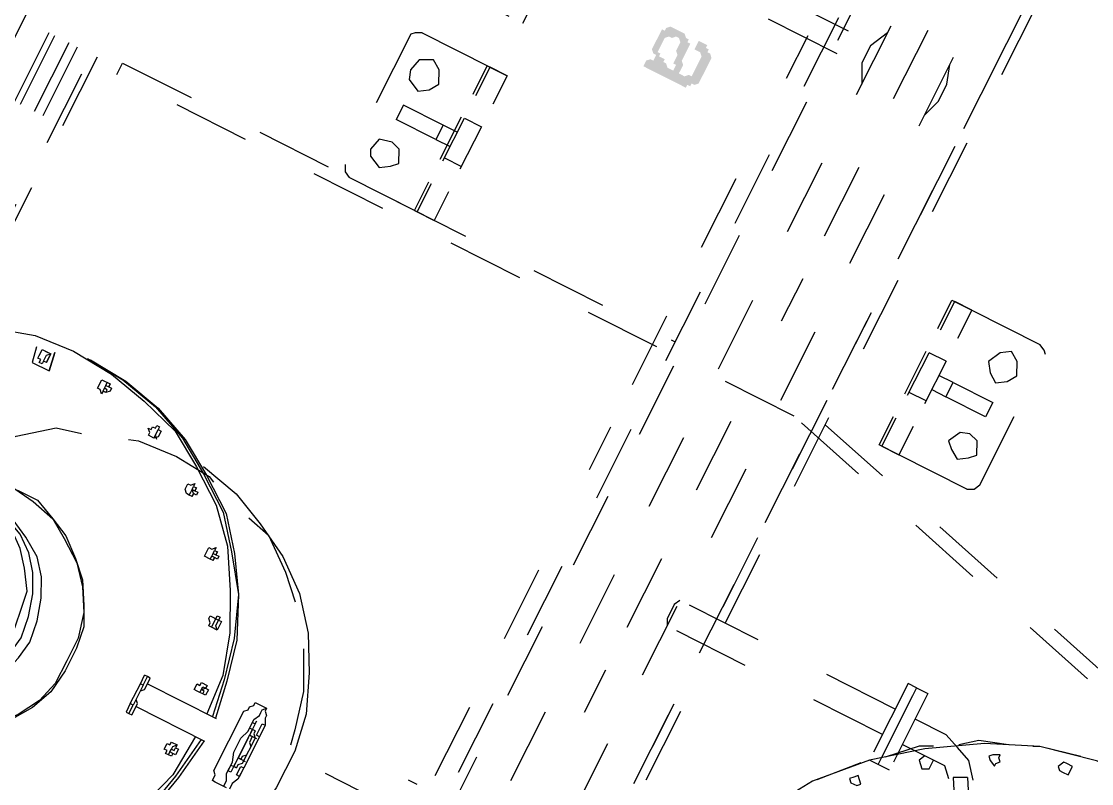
# Model space of a CAD drawing. Header units: metres. Extents: x 0 to 547597, y 0 to 1844684.
# Drawn here: x 543419.603 to 543420.997, y 1844511.928 to 1844512.919 of the extents above; entities that cross this region are included whole.
import ezdxf

# ---------------------------------------------------------------- set-up
doc = ezdxf.new("R2010")
doc.units = ezdxf.units.M
doc.linetypes.add('DASHED', pattern=[0.75, 0.5, -0.25])
doc.layers.add('5_Thep', color=4, linetype='Continuous')
doc.layers.add('TB220kVtuonglai', color=8, linetype='DASHED')

# ---------------------------------------------------------------- blocks, each defined once
blk = doc.blocks.new('MBA220-MB')
for points in [[(690.2, -235.6), (681.9, -235.6), (673.7, -235.6), (669.5, -239.7), (669.5, -243.8), (665.4, -243.8), (690.2, -248), (702.6, -248), (706.7, -248), (706.7, -252.1), (710.9, -256.2), (710.9, -264.5), (698.5, -264.5), (694.3, -268.6), (677.8, -268.6), (669.5, -268.6), (710.9, -272.8), (710.9, -281), (706.7, -285.2), (706.7, -289.3), (702.6, -289.3), (702.6, -293.4), (702.6, -297.6), (698.5, -297.6), (698.5, -301.7), (694.3, -301.7), (710.9, -301.7), (710.9, -305.8), (715, -310), (723.3, -310), (723.3, -305.8), (723.3, -301.7), (723.3, -293.4), (723.3, -260.4), (723.3, -248), (719.1, -248), (719.1, -243.8), (715, -243.8), (715, -239.7), (710.9, -235.6), (702.6, -235.6), (694.3, -235.6)], [(665.4, -243.8), (665.4, -248), (661.3, -248), (661.3, -256.2), (661.3, -260.4), (673.7, -260.4), (673.7, -252.1), (677.8, -248), (681.9, -248), (690.2, -248)], [(669.5, -268.6), (669.5, -272.8), (665.4, -272.8), (665.4, -276.9), (661.3, -281), (661.3, -289.3), (661.3, -297.6), (661.3, -301.7), (665.4, -305.8), (669.5, -305.8), (669.5, -310), (677.8, -310), (681.9, -310), (686.1, -310), (690.2, -310), (698.5, -310), (702.6, -305.8), (702.6, -301.7), (706.7, -301.7), (686.1, -301.7), (677.8, -301.7), (673.7, -297.6), (673.7, -293.4), (669.5, -289.3), (669.5, -285.2), (673.7, -281), (677.8, -281), (686.1, -281), (690.2, -276.9), (702.6, -276.9), (702.6, -272.8), (710.9, -272.8)], [(694.3, -301.7), (686.1, -301.7), (706.7, -301.7), (710.9, -301.7)]]:
    blk.add_hatch(color=1).paths.add_polyline_path(points)
at = {"color": 1}
for points in [[(1053.9, 111.6), (1033.2, 111.6), (1310.1, 1149), (1330.8, 1144.8), (1041.5, 70.3), (1041.5, -917.5), (1025, -917.5), (1025, -111.6)], [(1264.7, 777), (1256.4, 702.6), (1264.7, 624.1), (1281.2, 549.7), (1310.1, 483.6), (1351.5, 417.4), (1396.9, 359.6), (1454.8, 305.8), (1520.9, 264.5)], [(1686.2, 681.9), (1359.7, 491.8), (1339.1, 475.3), (1330.8, 454.6), (1322.5, 434)], [(1686.2, 681.9), (1359.7, 491.8), (1339.1, 475.3), (1330.8, 454.6), (1322.5, 434)], [(1702.8, 653), (1372.1, 462.9), (1359.7, 450.5), (1359.7, 434)], [(1702.8, 653), (1372.1, 462.9), (1359.7, 450.5), (1359.7, 434)], [(1268.8, 603.4), (1281.2, 549.7), (1285.3, 541.4)], [(1297.7, 591), (1297.7, 599.3), (1285.3, 599.3), (1285.3, 591), (1285.3, 586.9), (1293.6, 582.7), (1297.7, 586.9), (1297.7, 591)], [(1359.7, 483.6), (1388.7, 500.1), (1430, 520.8), (1438.3, 529)], [(1368, 467), (1396.9, 483.6), (1434.1, 508.4), (1430, 520.8)], [(1297.7, 512.5), (1310.1, 475.3), (1326.7, 454.6)], [(1330.8, 508.4), (1326.7, 508.4), (1322.5, 512.5), (1318.4, 508.4), (1314.3, 508.4), (1318.4, 500.1), (1322.5, 496), (1326.7, 500.1), (1330.8, 508.4)], [(1359.7, 483.6), (1368, 467)], [(1322.5, 434), (1322.5, 388.5)], [(1322.5, 434), (1322.5, 388.5)], [(1359.7, 434), (1359.7, 388.5)], [(1359.7, 434), (1359.7, 388.5)], [(1376.3, 425.7), (1372.1, 434), (1359.7, 434), (1359.7, 421.6), (1368, 417.4), (1372.1, 421.6), (1376.3, 425.7)], [(1343.2, 425.7), (1351.5, 409.2), (1384.5, 376.1)], [(1285.3, 388.5), (1396.9, 388.5), (1396.9, 372)], [(1285.3, 372), (1285.3, 388.5)], [(1285.3, 388.5), (1396.9, 388.5), (1396.9, 372)], [(1285.3, 372), (1285.3, 388.5)], [(1285.3, 372), (1396.9, 372)], [(1396.9, 372), (1285.3, 372), (1285.3, 359.6)], [(1285.3, 372), (1396.9, 372)], [(1396.9, 372), (1285.3, 372), (1285.3, 359.6)], [(1396.9, 372), (1396.9, 359.6)], [(1396.9, 372), (1396.9, 359.6)], [(1434.1, 355.4), (1434.1, 359.6), (1430, 363.7), (1425.9, 359.6), (1421.7, 355.4), (1425.9, 351.3), (1430, 347.2), (1434.1, 351.3), (1434.1, 355.4)], [(1285.3, 359.6), (1396.9, 359.6)], [(1285.3, 359.6), (1396.9, 359.6)], [(1322.5, 359.6), (1322.5, 45.5)], [(1322.5, 359.6), (1322.5, 45.5)], [(1359.7, 359.6), (1359.7, 45.5)], [(1359.7, 359.6), (1359.7, 45.5)], [(1405.2, 351.3), (1450.7, 310)], [(822.5, 326.5), (818.3, 322.4), (814.2, 314.1)], [(1025, 314.1), (1020.8, 322.4), (1012.6, 326.5), (822.5, 326.5)], [(814.2, 214.9), (814.2, 314.1)], [(1025, 314.1), (1025, 214.9)], [(884.5, 285.2), (876.2, 297.6), (863.8, 305.8), (847.3, 297.6), (839, 285.2), (847.3, 272.8), (863.8, 264.5), (876.2, 272.8), (884.5, 285.2)], [(909.2, 235.6), (909.2, 293.4), (929.9, 293.4), (929.9, 235.6)], [(996, 285.2), (987.8, 297.6), (979.5, 305.8), (963, 297.6), (958.8, 285.2), (963, 272.8), (979.5, 264.5), (987.8, 272.8), (996, 285.2)], [(929.9, 214.9), (929.9, 235.6), (909.2, 235.6), (909.2, 214.9)], [(814.2, 186), (814.2, 214.9)], [(814.2, 214.9), (855.5, 214.9)], [(814.2, 214.9), (855.5, 214.9)], [(814.2, 214.9), (814.2, 190.1)], [(888.6, 214.9), (950.6, 214.9)], [(888.6, 214.9), (950.6, 214.9)], [(888.6, 214.9), (888.6, 190.1)], [(946.4, 214.9), (946.4, 190.1)], [(983.6, 214.9), (1025, 214.9)], [(983.6, 214.9), (1025, 214.9)], [(1025, 214.9), (1025, 186)], [(1025, 190.1), (1025, 214.9)], [(855.5, 190.1), (814.2, 190.1)], [(855.5, 186), (814.2, 186)], [(950.6, 190.1), (888.6, 190.1)], [(950.6, 186), (888.6, 186)], [(1025, 190.1), (983.6, 190.1)], [(1025, 186), (983.6, 186)], [(1322.5, 111.6), (66.1, 111.6)], [(1950.8, 99.2), (1950.8, 111.6), (1359.7, 111.6)], [(434, 99.2), (814.2, 99.2)], [(607.5, 99.2), (479.4, 99.2)], [(797.7, 99.2), (669.5, 99.2)], [(987.8, 99.2), (863.8, 99.2)], [(876.2, 99.2), (938.2, 99.2)], [(1004.3, 99.2), (1384.5, 99.2)], [(1182, 99.2), (1053.9, 99.2)], [(1372.1, 99.2), (1244, 99.2)], [(1562.3, 99.2), (1434.1, 99.2)], [(1446.5, 99.2), (1508.5, 99.2)], [(1830.9, 45.5), (-872.1, 45.5)], [(1830.9, 45.5), (-872.1, 45.5)], [(615.8, 45.5), (591, 53.7), (566.2, 53.7), (541.4, 45.5)], [(1322.5, 45.5), (1330.8, 41.3), (1351.5, 41.3), (1359.7, 45.5)], [(1322.5, 45.5), (1330.8, 41.3), (1351.5, 41.3), (1359.7, 45.5)], [(814.2, 0), (434, 0)], [(938.2, 0), (876.2, 0)], [(1384.5, 0), (1004.3, 0)], [(1508.5, 0), (1446.5, 0)], [(1954.9, 0), (1574.7, 0)], [(1830.9, -45.5), (-863.8, -45.5)], [(1830.9, -45.5), (-863.8, -45.5)], [(541.4, -45.5), (566.2, -57.9), (591, -57.9), (615.8, -45.5)], [(562.1, -392.6), (562.1, -57.9)], [(595.1, -392.6), (595.1, -57.9)], [(479.4, -99.2), (607.5, -99.2)], [(669.5, -99.2), (797.7, -99.2)], [(863.8, -99.2), (987.8, -99.2)], [(1053.9, -99.2), (1182, -99.2)], [(1244, -99.2), (1372.1, -99.2)], [(1434.1, -99.2), (1562.3, -99.2)], [(1624.2, -99.2), (1752.4, -99.2)], [(-1847.4, -111.6), (1731.7, -111.6)], [(653, -136.4), (591, -136.4)], [(1099.4, -136.4), (719.1, -136.4)], [(1223.4, -136.4), (1161.4, -136.4)], [(1669.7, -136.4), (1289.5, -136.4)], [(1806.1, -165.3), (1690.4, -165.3), (1690.4, -152.9)], [(1806.1, -165.3), (1690.4, -165.3), (1690.4, -152.9)], [(1731.7, -165.3), (1731.7, -376.1)], [(1731.7, -165.3), (1731.7, -376.1)], [(1764.8, -165.3), (1764.8, -376.1)], [(1764.8, -165.3), (1764.8, -376.1)], [(1446.5, -586.9), (1458.9, -533.2), (1479.6, -487.7), (1504.4, -442.2), (1537.5, -400.9), (1578.8, -367.8), (1624.2, -343), (1673.8, -322.4), (1723.4, -314.1), (1777.2, -314.1), (1830.9, -322.4), (1876.4, -343), (1921.8, -367.8), (1963.2, -400.9), (2000.3, -442.2), (2025.1, -487.7), (2041.7, -533.2), (2054.1, -586.9)], [(1599.5, -363.7), (1649, -338.9), (1698.6, -326.5), (1719.3, -322.4)], [(1690.4, -372), (1694.5, -372), (1698.6, -367.8), (1702.8, -367.8), (1711, -363.7), (1719.3, -363.7), (1727.6, -363.7), (1773, -363.7), (1781.3, -363.7), (1789.6, -363.7), (1797.8, -367.8), (1806.1, -367.8)], [(1806.1, -376.1), (1797.8, -376.1), (1789.6, -380.2), (1773, -380.2), (1760.6, -384.4), (1740, -384.4), (1727.6, -380.2), (1711, -380.2), (1702.8, -376.1), (1698.6, -376.1), (1694.5, -376.1), (1690.4, -372)], [(1806.1, -388.5), (1806.1, -392.6), (1797.8, -392.6), (1793.7, -396.8), (1785.4, -396.8), (1777.2, -396.8), (1723.4, -396.8), (1715.2, -396.8), (1706.9, -396.8), (1702.8, -392.6), (1698.6, -392.6), (1694.5, -388.5), (1690.4, -388.5), (1690.4, -372)], [(1711, -367.8), (1711, -363.7), (1727.6, -363.7), (1727.6, -367.8), (1711, -367.8)], [(1711, -376.1), (1727.6, -376.1), (1723.4, -376.1), (1723.4, -380.2), (1715.2, -380.2), (1715.2, -376.1), (1711, -376.1)], [(1723.4, -372), (1727.6, -372), (1731.7, -367.8), (1768.9, -367.8), (1773, -372), (1777.2, -372)], [(1723.4, -372), (1723.4, -376.1), (1731.7, -376.1), (1773, -376.1), (1777.2, -376.1), (1777.2, -372)], [(1723.4, -372), (1723.4, -376.1)], [(1731.7, -372), (1740, -372), (1744.1, -367.8), (1756.5, -367.8), (1760.6, -372), (1764.8, -372), (1764.8, -376.1), (1731.7, -376.1), (1731.7, -372)], [(1735.8, -376.1), (1764.8, -376.1)], [(1740, -376.1), (1760.6, -376.1)], [(1773, -367.8), (1773, -363.7), (1785.4, -363.7), (1785.4, -367.8), (1773, -367.8)], [(1773, -376.1), (1785.4, -376.1), (1785.4, -380.2), (1777.2, -380.2), (1777.2, -376.1), (1773, -376.1)], [(1777.2, -372), (1777.2, -376.1)], [(1806.1, -372), (1806.1, -388.5)], [(1479.6, -504.2), (1487.9, -471.2), (1520.9, -429.8), (1549.9, -400.9)], [(1731.7, -524.9), (1731.7, -396.8)], [(1764.8, -524.9), (1764.8, -396.8)], [(1388.7, -781.1), (1392.8, -727.4), (1405.2, -673.7), (1425.9, -624.1), (1454.8, -578.6), (1487.9, -533.2), (1529.2, -500.1), (1574.7, -471.2), (1628.4, -446.4), (1682.1, -434), (1731.7, -425.7)], [(1388.7, -785.3), (1392.8, -731.5), (1405.2, -677.8), (1425.9, -628.2), (1454.8, -582.7), (1487.9, -537.3), (1529.2, -504.2), (1574.7, -471.2), (1628.4, -450.5), (1682.1, -438.1), (1731.7, -429.8)], [(1388.7, -785.3), (1392.8, -731.5), (1405.2, -677.8), (1425.9, -628.2), (1454.8, -582.7), (1487.9, -537.3), (1529.2, -504.2), (1574.7, -471.2), (1628.4, -450.5), (1682.1, -438.1), (1731.7, -429.8)], [(1764.8, -425.7), (1822.6, -434), (1876.4, -446.4), (1926, -471.2), (1971.4, -500.1), (2012.7, -533.2), (2045.8, -578.6), (2074.7, -624.1), (2095.4, -673.7), (2107.8, -727.4), (2111.9, -781.1), (2111.9, -785.3)], [(1764.8, -429.8), (1822.6, -438.1), (1876.4, -450.5), (1926, -471.2), (1971.4, -504.2), (2012.7, -537.3), (2045.8, -582.7), (2074.7, -628.2), (2095.4, -677.8), (2107.8, -731.5), (2111.9, -785.3), (2111.9, -789.4)], [(1764.8, -429.8), (1822.6, -438.1), (1876.4, -450.5), (1926, -471.2), (1971.4, -504.2), (2012.7, -537.3), (2045.8, -582.7), (2074.7, -628.2), (2095.4, -677.8), (2107.8, -731.5), (2111.9, -785.3)], [(1649, -1132.4), (1595.3, -1111.8), (1545.7, -1087), (1500.3, -1049.8), (1463.1, -1012.6), (1434.1, -963), (1409.3, -913.4), (1392.8, -859.7), (1388.7, -805.9), (1392.8, -748.1), (1405.2, -694.3), (1421.7, -640.6), (1450.7, -595.1), (1483.7, -549.7), (1525.1, -512.5), (1574.7, -483.6), (1624.2, -458.8), (1678, -442.2), (1731.7, -438.1)], [(1764.8, -438.1), (1822.6, -442.2), (1876.4, -458.8), (1930.1, -483.6), (1975.5, -512.5), (2016.9, -549.7), (2054.1, -595.1), (2078.9, -640.6), (2099.5, -694.3), (2107.8, -748.1), (2111.9, -805.9), (2103.7, -859.7), (2091.3, -913.4), (2066.5, -963), (2037.5, -1012.6), (2000.3, -1049.8), (1954.9, -1087), (1905.3, -1111.8), (1851.6, -1132.4)], [(1711, -458.8), (1711, -462.9), (1711, -467), (1702.8, -467), (1702.8, -462.9), (1698.6, -462.9), (1698.6, -454.6), (1702.8, -454.6), (1702.8, -450.5), (1711, -450.5), (1711, -454.6), (1711, -454.6), (1711, -458.8)], [(1711, -454.6), (1711, -458.8), (1711, -458.8), (1711, -458.8), (1702.8, -458.8), (1702.8, -458.8), (1702.8, -454.6)], [(1711, -454.6), (1711, -458.8), (1711, -458.8), (1711, -458.8), (1702.8, -458.8), (1702.8, -458.8), (1702.8, -454.6)], [(1711, -454.6), (1706.9, -454.6), (1706.9, -458.8), (1702.8, -454.6), (1702.8, -454.6)], [(1802, -458.8), (1802, -462.9), (1797.8, -462.9), (1797.8, -467), (1789.6, -467), (1789.6, -462.9), (1785.4, -462.9), (1785.4, -454.6), (1789.6, -454.6), (1789.6, -450.5), (1797.8, -450.5), (1797.8, -454.6), (1802, -454.6), (1802, -458.8)], [(1802, -454.6), (1802, -458.8), (1797.8, -458.8), (1797.8, -458.8), (1793.7, -458.8), (1789.6, -458.8), (1785.4, -454.6)], [(1802, -454.6), (1802, -458.8), (1797.8, -458.8), (1797.8, -458.8), (1793.7, -458.8), (1789.6, -458.8), (1785.4, -454.6)], [(1797.8, -454.6), (1797.8, -454.6), (1797.8, -458.8), (1793.7, -458.8), (1793.7, -454.6), (1789.6, -454.6)], [(814.2, -462.9), (855.5, -462.9)], [(814.2, -491.8), (814.2, -462.9)], [(814.2, -462.9), (855.5, -462.9)], [(814.2, -462.9), (814.2, -487.7)], [(888.6, -462.9), (950.6, -462.9)], [(888.6, -462.9), (950.6, -462.9)], [(888.6, -487.7), (888.6, -462.9)], [(946.4, -487.7), (946.4, -462.9)], [(983.6, -462.9), (1025, -462.9)], [(983.6, -462.9), (1025, -462.9)], [(1025, -462.9), (1025, -491.8)], [(1025, -487.7), (1025, -462.9)], [(743.9, -996), (743.9, -475.3), (-822.5, -475.3), (-822.5, -996), (743.9, -996)], [(743.9, -996), (743.9, -475.3), (-822.5, -475.3), (-822.5, -996), (743.9, -996)], [(855.5, -487.7), (814.2, -487.7)], [(814.2, -586.9), (814.2, -487.7)], [(950.6, -487.7), (888.6, -487.7)], [(909.2, -487.7), (909.2, -508.4), (929.9, -508.4), (929.9, -566.2)], [(929.9, -508.4), (929.9, -487.7)], [(1025, -487.7), (983.6, -487.7)], [(1025, -487.7), (1025, -586.9)], [(1628.4, -483.6), (1628.4, -487.7), (1624.2, -487.7), (1620.1, -491.8), (1616, -491.8), (1616, -487.7), (1616, -487.7), (1616, -483.6), (1611.8, -483.6), (1611.8, -479.4), (1616, -479.4), (1616, -475.3), (1628.4, -475.3), (1628.4, -483.6)], [(1628.4, -475.3), (1624.2, -479.4), (1616, -479.4), (1616, -475.3)], [(1628.4, -479.4), (1628.4, -483.6), (1616, -483.6), (1616, -479.4)], [(1628.4, -479.4), (1628.4, -483.6), (1616, -483.6), (1616, -479.4)], [(855.5, -491.8), (814.2, -491.8)], [(950.6, -491.8), (888.6, -491.8)], [(1025, -491.8), (983.6, -491.8)], [(909.2, -508.4), (909.2, -566.2), (929.9, -566.2)], [(1549.9, -524.9), (1549.9, -533.2), (1537.5, -533.2), (1537.5, -529), (1533.3, -524.9), (1537.5, -524.9), (1537.5, -520.8), (1541.6, -520.8), (1541.6, -516.6), (1545.7, -516.6), (1545.7, -520.8), (1549.9, -520.8), (1549.9, -524.9)], [(1549.9, -520.8), (1545.7, -520.8), (1545.7, -524.9), (1541.6, -524.9), (1541.6, -520.8), (1537.5, -520.8)], [(1549.9, -524.9), (1545.7, -524.9), (1541.6, -524.9), (1537.5, -524.9)], [(1549.9, -524.9), (1545.7, -524.9), (1541.6, -524.9), (1537.5, -524.9)], [(1723.4, -524.9), (1723.4, -529)], [(1731.7, -524.9), (1723.4, -524.9)], [(1735.8, -529), (1735.8, -533.2), (1723.4, -533.2)], [(1735.8, -529), (1723.4, -529), (1723.4, -533.2)], [(1764.8, -524.9), (1760.6, -524.9), (1756.5, -529), (1744.1, -529), (1740, -524.9), (1731.7, -524.9)], [(1735.8, -529), (1764.8, -529)], [(1777.2, -529), (1777.2, -524.9), (1764.8, -524.9)], [(1777.2, -533.2), (1777.2, -529), (1764.8, -529), (1764.8, -533.2), (1777.2, -533.2)], [(884.5, -557.9), (876.2, -545.5), (863.8, -537.3), (847.3, -545.5), (839, -557.9), (847.3, -574.5), (863.8, -578.6), (876.2, -574.5), (884.5, -557.9)], [(996, -557.9), (987.8, -545.5), (979.5, -537.3), (963, -545.5), (958.8, -557.9), (963, -574.5), (979.5, -578.6), (987.8, -574.5), (996, -557.9)], [(1764.8, -533.2), (1735.8, -533.2)], [(1458.9, -690.2), (1454.8, -677.8), (1450.7, -624.1), (1454.8, -574.5), (1458.9, -566.2)], [(1487.9, -586.9), (1487.9, -591), (1483.7, -595.1), (1475.5, -595.1), (1475.5, -591), (1471.3, -586.9), (1471.3, -586.9), (1475.5, -586.9), (1475.5, -582.7), (1479.6, -582.7), (1479.6, -578.6), (1483.7, -578.6), (1483.7, -582.7), (1487.9, -582.7), (1487.9, -586.9)], [(1487.9, -582.7), (1483.7, -582.7), (1479.6, -586.9), (1479.6, -586.9), (1479.6, -582.7), (1475.5, -582.7)], [(1479.6, -582.7), (1479.6, -578.6)], [(814.2, -586.9), (818.3, -595.1), (822.5, -599.3), (1012.6, -599.3)], [(1012.6, -599.3), (1020.8, -595.1), (1025, -586.9)], [(1487.9, -586.9), (1483.7, -586.9), (1483.7, -586.9), (1479.6, -586.9), (1475.5, -586.9)], [(1487.9, -586.9), (1483.7, -586.9), (1483.7, -586.9), (1479.6, -586.9), (1475.5, -586.9)], [(1582.9, -789.4), (1582.9, -760.5), (1595.3, -731.5), (1607.7, -706.7), (1628.4, -681.9), (1649, -661.3), (1678, -644.7), (1702.8, -632.3), (1731.7, -628.2), (1764.8, -628.2), (1797.8, -632.3), (1826.8, -644.7), (1851.6, -661.3), (1872.2, -681.9), (1892.9, -706.7), (1905.3, -731.5), (1913.6, -760.5), (1917.7, -789.4)], [(1611.8, -884.5), (1595.3, -855.5), (1582.9, -826.6), (1582.9, -793.5), (1587.1, -764.6), (1595.3, -731.5), (1611.8, -706.7), (1632.5, -677.8), (1657.3, -657.1), (1686.2, -640.6), (1719.3, -632.3), (1752.4, -632.3), (1785.4, -632.3), (1814.4, -640.6), (1843.3, -657.1), (1868.1, -677.8), (1888.8, -706.7), (1905.3, -731.5), (1913.6, -764.6), (1917.7, -793.5), (1913.6, -826.6), (1905.3, -855.5), (1892.9, -884.5)], [(1442.4, -661.3), (1442.4, -669.5), (1438.3, -669.5), (1434.1, -673.7), (1434.1, -673.7), (1434.1, -669.5), (1430, -669.5), (1430, -665.4), (1425.9, -665.4), (1425.9, -661.3), (1430, -661.3), (1430, -657.1), (1438.3, -657.1), (1442.4, -661.3), (1442.4, -661.3)], [(1442.4, -657.1), (1438.3, -661.3), (1430, -661.3), (1430, -657.1)], [(1442.4, -661.3), (1442.4, -661.3), (1430, -661.3), (1430, -661.3)], [(1442.4, -661.3), (1442.4, -661.3), (1430, -661.3), (1430, -661.3)], [(1892.9, -830.7), (1888.8, -801.8), (1880.5, -777), (1868.1, -752.2), (1851.6, -727.4), (1830.9, -710.9), (1806.1, -698.5), (1777.2, -690.2), (1752.4, -686.1), (1723.4, -690.2), (1694.5, -698.5), (1669.7, -710.9), (1649, -727.4), (1632.5, -752.2), (1620.1, -777), (1611.8, -801.8), (1611.8, -830.7)], [(1892.9, -843.1), (1888.8, -814.2), (1880.5, -789.4), (1868.1, -760.5), (1851.6, -739.8), (1830.9, -723.3), (1806.1, -710.9), (1777.2, -702.6), (1752.4, -698.5), (1723.4, -702.6), (1694.5, -710.9), (1669.7, -723.3), (1649, -739.8), (1632.5, -760.5), (1620.1, -789.4), (1611.8, -814.2), (1611.8, -843.1)], [(1892.9, -855.5), (1888.8, -826.6), (1880.5, -801.8), (1868.1, -772.9), (1851.6, -752.2), (1830.9, -735.7), (1806.1, -719.1), (1777.2, -715), (1752.4, -710.9), (1723.4, -715), (1694.5, -719.1), (1669.7, -735.7), (1649, -752.2), (1632.5, -772.9), (1620.1, -801.8), (1611.8, -826.6), (1611.8, -855.5)], [(1421.7, -748.1), (1417.6, -752.2), (1417.6, -756.3), (1405.2, -756.3), (1405.2, -743.9), (1409.3, -743.9), (1409.3, -739.8), (1413.5, -739.8), (1417.6, -743.9), (1417.6, -748.1), (1421.7, -748.1), (1421.7, -748.1)], [(1417.6, -743.9), (1413.5, -743.9), (1413.5, -748.1), (1409.3, -748.1), (1409.3, -743.9), (1405.2, -743.9)], [(1417.6, -748.1), (1413.5, -748.1), (1413.5, -748.1), (1409.3, -748.1), (1409.3, -748.1), (1405.2, -748.1)], [(1417.6, -748.1), (1413.5, -748.1), (1413.5, -748.1), (1409.3, -748.1), (1409.3, -748.1), (1405.2, -748.1)], [(1554, -855.5), (1520.9, -822.5), (1487.9, -781.1), (1479.6, -748.1)], [(1425.9, -847.3), (1425.9, -822.5), (1401.1, -826.6), (1425.9, -822.5)], [(1405.2, -851.4), (1425.9, -847.3), (1425.9, -822.5)], [(1417.6, -830.7), (1417.6, -834.9), (1409.3, -834.9), (1405.2, -830.7)], [(1421.7, -834.9), (1421.7, -839), (1417.6, -839), (1417.6, -843.1), (1413.5, -843.1), (1409.3, -843.1), (1405.2, -843.1), (1405.2, -830.7), (1409.3, -830.7), (1417.6, -830.7), (1417.6, -834.9), (1421.7, -834.9)], [(1417.6, -830.7), (1405.2, -830.7)], [(1417.6, -830.7), (1417.6, -834.9), (1409.3, -834.9), (1405.2, -830.7)], [(1417.6, -830.7), (1405.2, -830.7)], [(1421.7, -834.9), (1421.7, -839), (1417.6, -839), (1417.6, -843.1), (1413.5, -843.1), (1413.5, -843.1), (1413.5, -843.1), (1409.3, -843.1), (1405.2, -843.1), (1405.2, -834.9)], [(1421.7, -834.9), (1421.7, -839), (1417.6, -839), (1417.6, -843.1), (1413.5, -843.1), (1413.5, -843.1), (1413.5, -843.1), (1409.3, -843.1), (1405.2, -843.1), (1405.2, -834.9)], [(1417.6, -830.7), (1413.5, -830.7), (1409.3, -830.7), (1409.3, -830.7)], [(1033.2, -950.6), (1161.4, -950.6)], [(1161.4, -958.8), (1033.2, -958.8)], [(1223.4, -950.6), (1351.5, -950.6)], [(1351.5, -958.8), (1223.4, -958.8)], [(1033.2, -979.5), (1161.4, -979.5)], [(1033.2, -991.9), (1161.4, -991.9)], [(1033.2, -1012.6), (1161.4, -1012.6)], [(1033.2, -1020.8), (1161.4, -1020.8)], [(1512.7, -1058), (-2297.9, -1058)]]:
    blk.add_lwpolyline(points, dxfattribs=at)
blk = doc.blocks.new('mb moiTQK')
at = {"layer": 'TB220kVtuonglai', "ltscale": 3000, "xscale": 0.001, "yscale": 0.001, "zscale": 0.001}
blk.add_blockref('MBA220-MB', (-20.0517, -82.5102), dxfattribs=at)
blk = doc.blocks.new('ACAD-DinhViTuyenDz220kV')
blk.add_circle((543470.1879, 1844560.0696), 117.5514)
at = {"layer": '5_Thep', "rotation": 243.2403583287449}
blk.add_blockref('mb moiTQK', (543485.661, 1844458.313), dxfattribs=at)

msp = doc.modelspace()

# ---------------------------------------------------------------- block references
msp.add_blockref('ACAD-DinhViTuyenDz220kV', (0, 0))

doc.saveas('drawing.dxf')
